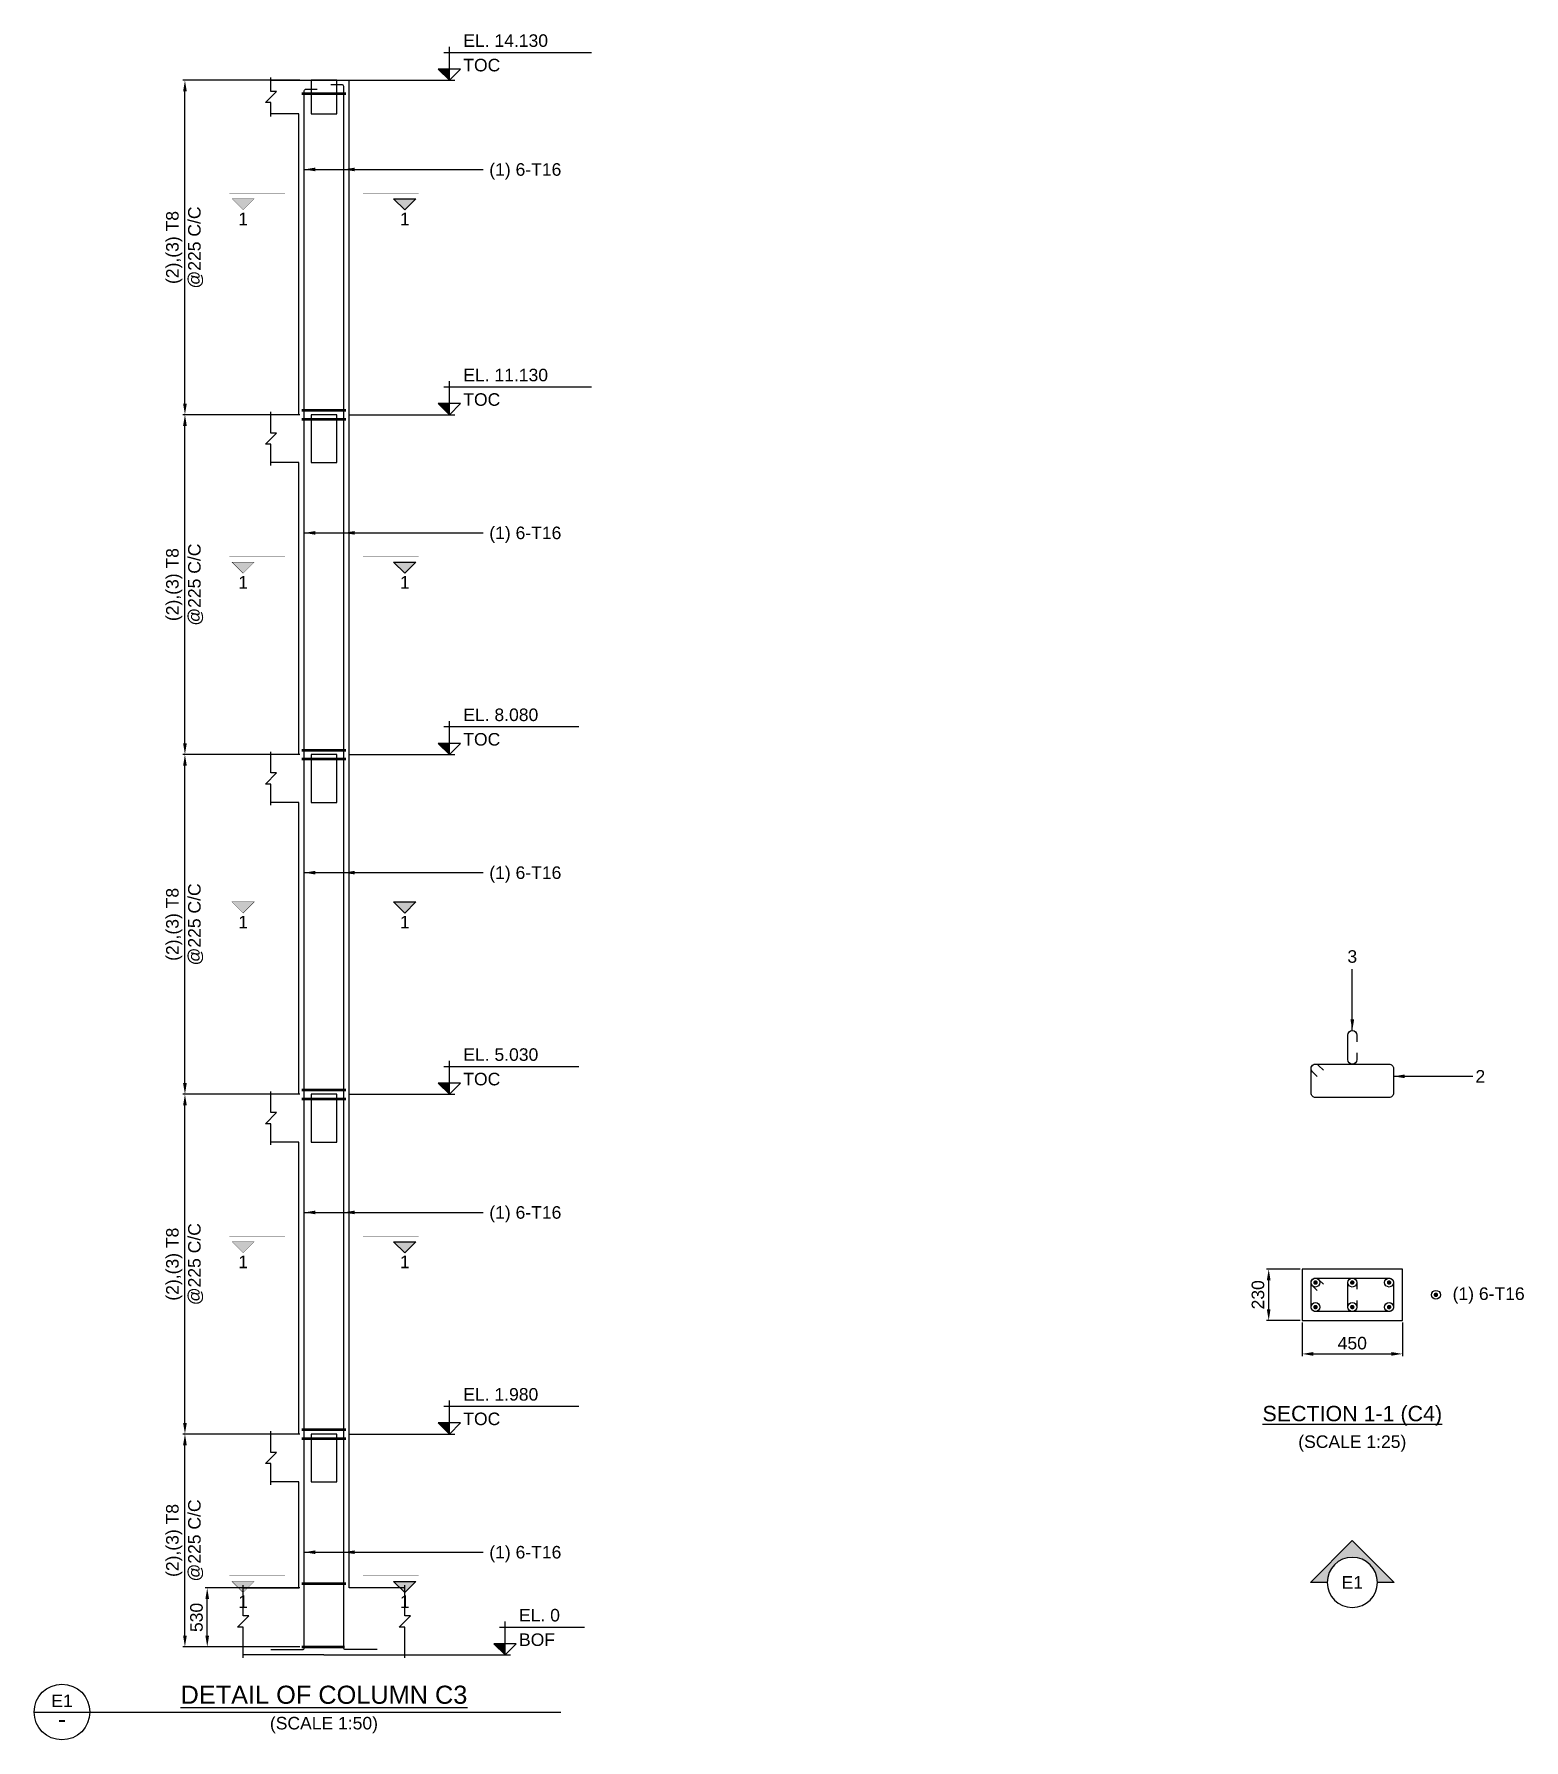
# Model space of a CAD drawing. Header units: inches. Extents: x 16610 to 272800, y -1525 to 29078.
# Drawn here: x 75200 to 101929, y -1525 to 29078 of the extents above; entities that cross this region are included whole.
import ezdxf
from ezdxf.enums import TextEntityAlignment as Align

# ---------------------------------------------------------------- set-up
doc = ezdxf.new("R2010")
doc.units = ezdxf.units.IN
doc.header["$MEASUREMENT"] = 0
doc.linetypes.add('SCHidden', pattern=[1000, 500, -500])
for name, color, linetype in [('colSectionMarkLayer', 5, 'Continuous'), ('Concrete Line', 2, 'Continuous'), ('Dim', 31, 'Continuous'), ('Hatch', 25, 'Continuous'), ('Labels', 4, 'Continuous'), ('Link', 225, 'Continuous'), ('Reinforcement', 130, 'Continuous'), ('Text', 31, 'Continuous'), ('Text_Scale', 31, 'Continuous')]:
    doc.layers.add(name, color=color, linetype=linetype)
doc.styles.add('SC-BBS1', font='SansSerif')
doc.styles.get("Standard").update_dxf_attribs({"font": 'txt.shx'})
doc.dimstyles.new('ColumnSch', dxfattribs={"dimtxt": 225, "dimasz": 200, "dimexe": 38, "dimexo": 38, "dimgap": 80, "dimtad": 1, "dimtoh": 1, "dimdec": 0, "dimzin": 0, "dimdsep": 46, "dimtxsty": 'SC-BBS1', "dimcen": 0.09, "dimclrd": 8, "dimclre": 8, "dimclrt": 31, "dimadec": 0, "dimazin": 0, "dimtfac": 1, "dimtdec": 0, "dimtix": 1, "dimtofl": 0, "dimtmove": 0, "dimatfit": 3, "dimfxl": 1, "dimtolj": 1, "dimtzin": 0, "dimarcsym": 0})
doc.dimstyles.get("Standard").update_dxf_attribs({"dimtxt": 0.18, "dimasz": 200, "dimexe": 0.18, "dimexo": 0.0625, "dimgap": 0.09, "dimtad": 0, "dimtih": 1, "dimtoh": 1, "dimdec": 4, "dimzin": 0, "dimdsep": 46, "dimtxsty": 'Standard', "dimcen": 0.09, "dimadec": 0, "dimazin": 0, "dimtfac": 1, "dimtdec": 4, "dimtofl": 0, "dimtmove": 0, "dimatfit": 3, "dimfxl": 1, "dimtolj": 1, "dimtzin": 0, "dimarcsym": 0})

# ---------------------------------------------------------------- blocks, each defined once
blk = doc.blocks.new('*D14')
at = {"color": 8, "linetype": 'ByBlock', "lineweight": -2}
for p, q in [((79968, 3962), (77868, 3962)), ((77906, 344), (77906, 3762)), ((79968, 144), (77868, 144))]:
    blk.add_line(p, q, dxfattribs=at)
at = {"color": 8}
for points in [[(77906, 3962), (77939, 3762), (77873, 3762)], [(77906, 144), (77873, 344), (77939, 344)]]:
    blk.add_solid(points, dxfattribs=at)
at = {"layer": 'DEFPOINTS', "color": 31}
for p in [(80006, 3962), (77906, 144), (80006, 144)]:
    blk.add_point(p, dxfattribs=at)
at = {"color": 31, "char_height": 225, "attachment_point": 5, "rotation": 90, "style": 'SC-BBS1'}
for s, insert in [('\\A1;@225 C/C', (78098, 2053)), ('\\A1;(2),(3) T8', (77714, 2053))]:
    blk.add_mtext(s, dxfattribs=dict(at, insert=insert))
blk = doc.blocks.new('*D15')
at = {"color": 8, "linetype": 'ByBlock', "lineweight": -2}
for p, q in [((79968, 1200), (78268, 1200)), ((78306, 344), (78306, 1000)), ((79968, 144), (78268, 144))]:
    blk.add_line(p, q, dxfattribs=at)
at = {"color": 8}
for points in [[(78306, 1200), (78339, 1000), (78273, 1000)], [(78306, 144), (78273, 344), (78339, 344)]]:
    blk.add_solid(points, dxfattribs=at)
at = {"layer": 'DEFPOINTS', "color": 31}
for p in [(80006, 1200), (78306, 144), (80006, 144)]:
    blk.add_point(p, dxfattribs=at)
at = {"color": 31, "insert": (78114, 672), "char_height": 225, "attachment_point": 5, "rotation": 90, "style": 'SC-BBS1'}
blk.add_mtext('\\A1;530', dxfattribs=at)
blk = doc.blocks.new('*D16')
at = {"color": 8, "linetype": 'ByBlock', "lineweight": -2}
for p, q in [((79968, 10058), (77868, 10058)), ((77906, 4162), (77906, 9858)), ((79968, 3962), (77868, 3962))]:
    blk.add_line(p, q, dxfattribs=at)
at = {"color": 8}
for points in [[(77906, 10058), (77939, 9858), (77873, 9858)], [(77906, 3962), (77873, 4162), (77939, 4162)]]:
    blk.add_solid(points, dxfattribs=at)
at = {"layer": 'DEFPOINTS', "color": 31}
for p in [(80006, 10058), (77906, 3962), (80006, 3962)]:
    blk.add_point(p, dxfattribs=at)
at = {"color": 31, "char_height": 225, "attachment_point": 5, "rotation": 90, "style": 'SC-BBS1'}
for s, insert in [('\\A1;(2),(3) T8', (77714, 7010)), ('\\A1;@225 C/C', (78098, 7010))]:
    blk.add_mtext(s, dxfattribs=dict(at, insert=insert))
blk = doc.blocks.new('*D17')
at = {"color": 8, "linetype": 'ByBlock', "lineweight": -2}
for p, q in [((79968, 16154), (77868, 16154)), ((77906, 10258), (77906, 15954)), ((79968, 10058), (77868, 10058))]:
    blk.add_line(p, q, dxfattribs=at)
at = {"color": 8}
for points in [[(77906, 16154), (77939, 15954), (77873, 15954)], [(77906, 10058), (77873, 10258), (77939, 10258)]]:
    blk.add_solid(points, dxfattribs=at)
at = {"layer": 'DEFPOINTS', "color": 31}
for p in [(80006, 16154), (77906, 10058), (80006, 10058)]:
    blk.add_point(p, dxfattribs=at)
at = {"color": 31, "char_height": 225, "attachment_point": 5, "rotation": 90, "style": 'SC-BBS1'}
for s, insert in [('\\A1;@225 C/C', (78098, 13106)), ('\\A1;(2),(3) T8', (77714, 13106))]:
    blk.add_mtext(s, dxfattribs=dict(at, insert=insert))
blk = doc.blocks.new('*D18')
at = {"color": 8, "linetype": 'ByBlock', "lineweight": -2}
for p, q in [((79968, 22250), (77868, 22250)), ((77906, 16354), (77906, 22050)), ((79968, 16154), (77868, 16154))]:
    blk.add_line(p, q, dxfattribs=at)
at = {"color": 8}
for points in [[(77906, 22250), (77939, 22050), (77873, 22050)], [(77906, 16154), (77873, 16354), (77939, 16354)]]:
    blk.add_solid(points, dxfattribs=at)
at = {"layer": 'DEFPOINTS', "color": 31}
for p in [(80006, 22250), (77906, 16154), (80006, 16154)]:
    blk.add_point(p, dxfattribs=at)
at = {"color": 31, "char_height": 225, "attachment_point": 5, "rotation": 90, "style": 'SC-BBS1'}
for s, insert in [('\\A1;@225 C/C', (78098, 19202)), ('\\A1;(2),(3) T8', (77714, 19202))]:
    blk.add_mtext(s, dxfattribs=dict(at, insert=insert))
blk = doc.blocks.new('*D19')
at = {"color": 8, "linetype": 'ByBlock', "lineweight": -2}
for p, q in [((79968, 28250), (77868, 28250)), ((77906, 22450), (77906, 28050)), ((79968, 22250), (77868, 22250))]:
    blk.add_line(p, q, dxfattribs=at)
at = {"color": 8}
for points in [[(77906, 28250), (77939, 28050), (77873, 28050)], [(77906, 22250), (77873, 22450), (77939, 22450)]]:
    blk.add_solid(points, dxfattribs=at)
at = {"layer": 'DEFPOINTS', "color": 31}
for p in [(80006, 28250), (77906, 22250), (80006, 22250)]:
    blk.add_point(p, dxfattribs=at)
at = {"color": 31, "char_height": 225, "attachment_point": 5, "rotation": 90, "style": 'SC-BBS1'}
for s, insert in [('\\A1;(2),(3) T8', (77714, 25250)), ('\\A1;@225 C/C', (78098, 25250))]:
    blk.add_mtext(s, dxfattribs=dict(at, insert=insert))
blk = doc.blocks.new('*D27')
at = {"color": 8, "linetype": 'ByBlock', "lineweight": -2}
for p, q in [((97950, 5962), (97950, 5362)), ((99750, 5962), (99750, 5362)), ((98150, 5400), (99550, 5400))]:
    blk.add_line(p, q, dxfattribs=at)
at = {"color": 8}
for points in [[(97950, 5400), (98150, 5433), (98150, 5367)], [(99750, 5400), (99550, 5367), (99550, 5433)]]:
    blk.add_solid(points, dxfattribs=at)
at = {"layer": 'DEFPOINTS', "color": 31}
for p in [(97950, 6000), (99750, 6000), (97950, 5400)]:
    blk.add_point(p, dxfattribs=at)
at = {"color": 31, "insert": (98850, 5592), "char_height": 225, "attachment_point": 5, "style": 'SC-BBS1'}
blk.add_mtext('\\A1;450', dxfattribs=at)
blk = doc.blocks.new('*D28')
at = {"color": 8, "linetype": 'ByBlock', "lineweight": -2}
for p, q in [((97912, 6920), (97312, 6920)), ((97350, 6200), (97350, 6720)), ((97912, 6000), (97312, 6000))]:
    blk.add_line(p, q, dxfattribs=at)
at = {"color": 8}
for points in [[(97350, 6920), (97383, 6720), (97317, 6720)], [(97350, 6000), (97317, 6200), (97383, 6200)]]:
    blk.add_solid(points, dxfattribs=at)
at = {"layer": 'DEFPOINTS', "color": 31}
for p in [(97950, 6920), (97350, 6000), (97950, 6000)]:
    blk.add_point(p, dxfattribs=at)
at = {"color": 31, "insert": (97158, 6460), "char_height": 225, "attachment_point": 5, "rotation": 90, "style": 'SC-BBS1'}
blk.add_mtext('\\A1;230', dxfattribs=at)

msp = doc.modelspace()

# ---------------------------------------------------------------- hatches: boundary and pattern name
at = {"layer": 'Hatch'}
for points in [[(82650, 28250), (82650, 28450), (82450, 28450)], [(78750, 26125), (78950, 25925), (79150, 26125), (78750, 26125)], [(82050, 26125), (81850, 25925), (81650, 26125), (82050, 26125)], [(82650, 22250), (82650, 22450), (82450, 22450)], [(78750, 19605), (78950, 19405), (79150, 19605), (78750, 19605)], [(82050, 19605), (81850, 19405), (81650, 19605), (82050, 19605)], [(82650, 16154), (82650, 16354), (82450, 16354)], [(78750, 13509), (78950, 13309), (79150, 13509), (78750, 13509)], [(82050, 13509), (81850, 13309), (81650, 13509), (82050, 13509)], [(82650, 10058), (82650, 10258), (82450, 10258)], [(78750, 7413), (78950, 7213), (79150, 7413), (78750, 7413)], [(82050, 7413), (81850, 7213), (81650, 7413), (82050, 7413)], [(82650, 3962), (82650, 4162), (82450, 4162)], [(78750, 1317), (78950, 1117), (79150, 1317), (78750, 1317)], [(82050, 1317), (81850, 1117), (81650, 1317), (82050, 1317)], [(83650, 0), (83650, 200), (83450, 200)]]:
    msp.add_hatch(color=256, dxfattribs=at).paths.add_polyline_path(points, flags=0)
h = msp.add_hatch(color=256, dxfattribs=at)
edge = h.paths.add_edge_path(flags=16)
edge.add_line((98400, 1300), (98100, 1300))
edge.add_line((98100, 1300), (98850, 2050))
edge.add_line((98850, 2050), (99600, 1300))
edge.add_line((99600, 1300), (99300, 1300))
edge.add_arc((98850, 1300), 450, 0, 180)

# ---------------------------------------------------------------- linework, layer by layer
at = {"lineweight": 50}
for p, q in [((80006, 28010), (80794, 28010)), ((80006, 22330), (80794, 22330)), ((80006, 22170), (80794, 22170)), ((80006, 16234), (80794, 16234)), ((80006, 16074), (80794, 16074)), ((80006, 10138), (80794, 10138)), ((80006, 9978), (80794, 9978)), ((80006, 4042), (80794, 4042)), ((80006, 3882), (80794, 3882)), ((80006, 1280), (80794, 1280)), ((80006, 144), (80770, 144))]:
    msp.add_line(p, q, dxfattribs=at)
at = {"layer": 'colSectionMarkLayer'}
for p, q in [((82650, 28250), (82650, 28850)), ((82550, 28750), (85200, 28750)), ((80850, 28250), (82750, 28250)), ((82550, 22750), (85200, 22750)), ((82650, 22250), (82650, 22850)), ((80850, 22250), (82750, 22250)), ((82550, 16654), (84975, 16654)), ((82650, 16154), (82650, 16754)), ((80850, 16154), (82750, 16154)), ((82550, 10558), (84975, 10558)), ((82650, 10058), (82650, 10658)), ((80850, 10058), (82750, 10058)), ((82550, 4462), (84975, 4462)), ((82650, 3962), (82650, 4562)), ((80850, 3962), (82750, 3962)), ((83550, 500), (85075, 500)), ((83650, 0), (83650, 600)), ((81850, 0), (83750, 0)), ((75200, -1025), (84650, -1025))]:
    msp.add_line(p, q, dxfattribs=at)
for points in [[(82650, 28250), (82850, 28450), (82450, 28450)], [(82650, 22250), (82850, 22450), (82450, 22450)], [(82650, 16154), (82850, 16354), (82450, 16354)], [(82650, 10058), (82850, 10258), (82450, 10258)], [(82650, 3962), (82850, 4162), (82450, 4162)], [(83650, 0), (83850, 200), (83450, 200)]]:
    msp.add_lwpolyline(points, close=True, dxfattribs=at)
at = {"layer": 'colSectionMarkLayer', "const_width": 5}
for points in [[(79700, 26225), (78700, 26225)], [(78750, 26125), (78950, 25925), (79150, 26125), (78750, 26125)], [(81100, 26225), (82100, 26225)], [(79700, 19705), (78700, 19705)], [(78750, 19605), (78950, 19405), (79150, 19605), (78750, 19605)], [(81100, 19705), (82100, 19705)], [(79700, 13609), (78700, 13609)], [(78750, 13509), (78950, 13309), (79150, 13509), (78750, 13509)], [(81100, 13609), (82100, 13609)], [(79700, 7513), (78700, 7513)], [(78750, 7413), (78950, 7213), (79150, 7413), (78750, 7413)], [(81100, 7513), (82100, 7513)], [(79700, 1417), (78700, 1417)], [(78750, 1317), (78950, 1117), (79150, 1317), (78750, 1317)], [(81100, 1417), (82100, 1417)]]:
    msp.add_lwpolyline(points, dxfattribs=at)
at = {"layer": 'colSectionMarkLayer'}
for points in [[(82050, 26125), (81850, 25925), (81650, 26125), (82050, 26125)], [(82050, 19605), (81850, 19405), (81650, 19605), (82050, 19605)], [(82050, 13509), (81850, 13309), (81650, 13509), (82050, 13509)], [(82050, 7413), (81850, 7213), (81650, 7413), (82050, 7413)], [(82050, 1317), (81850, 1117), (81650, 1317), (82050, 1317)]]:
    msp.add_lwpolyline(points, dxfattribs=at)
msp.add_lwpolyline([(98400, 1300), (98100, 1300), (98850, 2050), (99600, 1300), (99300, 1300, 1), (98400, 1300, 1), (99300, 1300)], format="xyb", dxfattribs=at)
msp.add_circle((75700, -1025), 500, dxfattribs=at)
at = {"layer": 'Concrete Line'}
for p, q in [((79450, 28250), (80850, 28250)), ((80850, 22250), (80850, 28250)), ((79950, 27650), (79450, 27650)), ((79950, 22250), (79950, 27650)), ((79950, 22250), (79450, 22250)), ((79950, 22250), (79950, 22250)), ((79950, 22250), (79950, 22250)), ((80850, 16154), (80850, 22250)), ((80850, 22250), (80850, 22250)), ((80850, 22250), (80850, 22250)), ((79950, 21390), (79450, 21390)), ((79950, 16154), (79950, 21390)), ((79950, 16154), (79450, 16154)), ((79950, 16154), (79950, 16154)), ((79950, 16154), (79950, 16154)), ((80850, 10058), (80850, 16154)), ((80850, 16154), (80850, 16154)), ((80850, 16154), (80850, 16154)), ((79950, 15294), (79450, 15294)), ((79950, 10058), (79950, 15294)), ((79950, 10058), (79450, 10058)), ((79950, 10058), (79950, 10058)), ((79950, 10058), (79950, 10058)), ((80850, 3962), (80850, 10058)), ((80850, 10058), (80850, 10058)), ((80850, 10058), (80850, 10058)), ((79950, 9198), (79450, 9198)), ((79950, 3962), (79950, 9198)), ((79950, 3962), (79450, 3962)), ((79950, 3962), (79950, 3962)), ((79950, 3962), (79950, 3962)), ((80850, 1200), (80850, 3962)), ((80850, 3962), (80850, 3962)), ((80850, 3962), (80850, 3962)), ((79950, 3102), (79450, 3102)), ((79950, 1200), (79950, 3102)), ((78950, 1200), (79950, 1200)), ((81850, 1200), (80850, 1200)), ((81850, 1200), (80850, 1200)), ((80400, 0), (78950, 0)), ((80400, 0), (81850, 0))]:
    msp.add_line(p, q, dxfattribs=at)
for points in [[(79450, 27600), (79450, 27850), (79350, 27850), (79550, 28050), (79450, 28050), (79450, 28300)], [(79450, 21340), (79450, 21720), (79350, 21720), (79550, 21920), (79450, 21920), (79450, 22300)], [(79450, 15244), (79450, 15624), (79350, 15624), (79550, 15824), (79450, 15824), (79450, 16204)], [(79450, 9148), (79450, 9528), (79350, 9528), (79550, 9728), (79450, 9728), (79450, 10108)], [(79450, 3052), (79450, 3432), (79350, 3432), (79550, 3632), (79450, 3632), (79450, 4012)], [(78950, -50), (78950, 500), (78850, 500), (79050, 700), (78950, 700), (78950, 1250)], [(81850, -50), (81850, 500), (81750, 500), (81950, 700), (81850, 700), (81850, 1250)]]:
    msp.add_lwpolyline(points, dxfattribs=at)
for points in [[(80170, 28250), (80170, 27650), (80630, 27650), (80630, 28250)], [(80170, 22250), (80170, 21390), (80630, 21390), (80630, 22250)], [(80170, 16154), (80170, 15294), (80630, 15294), (80630, 16154)], [(80170, 10058), (80170, 9198), (80630, 9198), (80630, 10058)], [(97950, 6000), (99750, 6000), (99750, 6000), (99750, 6920), (99750, 6920), (97950, 6920), (97950, 6920), (97950, 6000)], [(80170, 3962), (80170, 3102), (80630, 3102), (80630, 3962)]]:
    msp.add_lwpolyline(points, close=True, dxfattribs=at)
at = {"layer": 'Concrete Line', "linetype": 'SCHidden', "ltscale": 0.3}
for points in [[(80170, 22250), (80170, 21390), (80630, 21390), (80630, 22250)], [(80170, 16154), (80170, 15294), (80630, 15294), (80630, 16154)], [(80170, 10058), (80170, 9198), (80630, 9198), (80630, 10058)], [(80170, 3962), (80170, 3102), (80630, 3102), (80630, 3962)]]:
    msp.add_lwpolyline(points, close=True, dxfattribs=at)
at = {"layer": 'Link'}
for points in [[(98930, 10800), (98930, 10680, -1), (98770, 10680), (98770, 11120, -1), (98930, 11120), (98930, 11000)], [(98218.3, 10378.6), (98133.4, 10463.4, -0.668178), (98190, 10600), (99510, 10600, -0.4142136), (99590, 10520), (99590, 10080, -0.4142136), (99510, 10000), (98190, 10000, -0.4142136), (98110, 10080), (98110, 10520, -0.6681793), (98246.6, 10576.6), (98331.4, 10491.7)], [(98218.3, 6538.6), (98133.4, 6623.4, -0.668178), (98190, 6760), (99510, 6760, -0.4142136), (99590, 6680), (99590, 6240, -0.4142136), (99510, 6160), (98190, 6160, -0.4142136), (98110, 6240), (98110, 6680, -0.6681793), (98246.6, 6736.6), (98331.4, 6651.7)], [(98930, 6360), (98930, 6240, -1), (98770, 6240), (98770, 6680, -1), (98930, 6680), (98930, 6560)]]:
    msp.add_lwpolyline(points, format="xyb", dxfattribs=at)
at = {"layer": 'Reinforcement', "lineweight": 25}
for points in [[(80754, 24950), (80754, 26678), (80754, 27218), (80754, 28140, 0.4142136), (80724, 28170), (80524, 28170)], [(80046, 23222), (80046, 24950), (80046, 25490), (80046, 28060, -0.4142136), (80076, 28090), (80276, 28090)], [(81354, 96), (80784, 96, -0.4142136), (80754, 126), (80754, 8308)], [(79446, 96), (80016, 96, 0.4142136), (80046, 126), (80046, 6580)]]:
    msp.add_lwpolyline(points, format="xyb", dxfattribs=at)
for points in [[(80754, 18772), (80754, 20500), (80754, 21040), (80754, 26678)], [(80046, 17044), (80046, 18772), (80046, 19312), (80046, 24950)], [(80754, 12676), (80754, 14404), (80754, 14944), (80754, 20500)], [(80046, 10948), (80046, 12676), (80046, 13216), (80046, 18772)], [(80754, 6580), (80754, 8308), (80754, 8848), (80754, 14404)], [(80046, 4852), (80046, 6580), (80046, 7120), (80046, 12676)]]:
    msp.add_lwpolyline(points, dxfattribs=at)
at = {"layer": 'Reinforcement', "color": 130, "const_width": 40}
for points in [[(98170, 6680, 1), (98210, 6680, 1)], [(98830, 6680, 1), (98870, 6680, 1)], [(99490, 6680, 1), (99530, 6680, 1)], [(100330, 6460, 1), (100370, 6460, 1)], [(98170, 6240, 1), (98210, 6240, 1)], [(98830, 6240, 1), (98870, 6240, 1)], [(99490, 6240, 1), (99530, 6240, 1)]]:
    msp.add_lwpolyline(points, format="xyb", close=True, dxfattribs=at)
at = {"layer": 'Reinforcement', "color": 130}
for centre in [(98190, 6680), (98850, 6680), (99510, 6680), (100350, 6460), (98190, 6240), (98850, 6240), (99510, 6240)]:
    msp.add_circle(centre, 80, dxfattribs=at)

# ---------------------------------------------------------------- texts
at = {"layer": 'colSectionMarkLayer', "style": 'SC-BBS1'}
for p in [(78950, 25875), (81850, 25875), (78950, 19355), (81850, 19355), (78950, 13259), (81850, 13259), (78950, 7163), (81850, 7163), (78950, 1067), (81850, 1067)]:
    msp.add_text('1', height=225, dxfattribs=at).set_placement(p, align=Align.TOP_CENTER)
at = {"layer": 'Labels', "style": 'SC-BBS1'}
for s, height, p in [('%%uSECTION 1-1 (C4)', 275, (98850, 4110)), ('%%uDETAIL OF COLUMN C3', 325, (80400, -975)), ('E1', 225, (75700, -1005))]:
    msp.add_text(s, height=height, dxfattribs=at).set_placement(p, align=Align.BOTTOM_CENTER)
for s, height, p in [('E1', 225, (98850, 1300)), ('-', 325, (75700, -1150))]:
    msp.add_text(s, height=height, dxfattribs=at).set_placement(p, align=Align.MIDDLE_CENTER)
at = {"layer": 'Text', "style": 'SC-BBS1'}
for s, p in [('EL. 14.130', (82900, 28850)), ('TOC', (82900, 28410)), ('EL. 11.130', (82900, 22850)), ('TOC', (82900, 22410)), ('EL. 8.080', (82900, 16754)), ('TOC', (82900, 16314)), ('EL. 5.030', (82900, 10658)), ('TOC', (82900, 10218)), ('EL. 1.980', (82900, 4562)), ('TOC', (82900, 4122)), ('EL. 0', (83900, 600)), ('BOF', (83900, 160))]:
    msp.add_text(s, height=225, dxfattribs=at).set_placement(p)
for s, p in [('3', (98850, 12350)), ('(SCALE 1:25)', (98850, 3645))]:
    msp.add_text(s, height=225, dxfattribs=at).set_placement(p, align=Align.BOTTOM_CENTER)
for s, p in [('2', (101060, 10380)), ('(1) 6-T16', (100650, 6480))]:
    msp.add_text(s, height=225, dxfattribs=at).set_placement(p, align=Align.MIDDLE_LEFT)
at = {"layer": 'Text', "char_height": 225, "attachment_point": 1, "style": 'SC-BBS1'}
for insert in [(83366.5, 26762.5), (83366.5, 20242.5), (83366.5, 14146.5), (83366.5, 8050.5), (83366.5, 1954.5)]:
    msp.add_mtext('(1) 6-T16', dxfattribs=dict(at, insert=insert))
at = {"layer": 'Text_Scale', "style": 'SC-BBS1'}
msp.add_text('(SCALE 1:50)', height=225, dxfattribs=at).set_placement((80400, -1405), align=Align.BOTTOM_CENTER)

# ---------------------------------------------------------------- dimensions: what is measured, and where the dimension line sits
at = {"layer": 'Dim', "lineweight": 50}
for p1, p2, distance, text, picture, middle in [((80006, 22250), (80006, 28250), 2100, '(2),(3) T8\\X@225 C/C', '*D19', (77906, 25250)), ((80006, 16154), (80006, 22250), 2100, '(2),(3) T8\\X@225 C/C', '*D18', (77906, 19202)), ((80006, 10058), (80006, 16154), 2100, '(2),(3) T8\\X@225 C/C', '*D17', (77906, 13106)), ((80006, 3962), (80006, 10058), 2100, '(2),(3) T8\\X@225 C/C', '*D16', (77906, 7010)), ((80006, 144), (80006, 3962), 2100, '(2),(3) T8\\X@225 C/C', '*D14', (77906, 2053)), ((80006, 144), (80006, 1200), 1700, '530', '*D15', (78306, 672))]:
    dim = msp.add_aligned_dim(p1=p1, p2=p2, distance=distance, text=text, dimstyle='ColumnSch', dxfattribs=at)
    dim.commit()
    dim.dimension.update_dxf_attribs({"geometry": picture, "text_midpoint": middle})
at = {"layer": 'Dim'}
for p2, distance, text, picture, middle in [((97950, 6920), 600, '230', '*D28', (97350, 6460)), ((99750, 6000), -600, '450', '*D27', (98850, 5400))]:
    dim = msp.add_aligned_dim(p1=(97950, 6000), p2=p2, distance=distance, text=text, dimstyle='ColumnSch', override={"dimtofl": 1}, dxfattribs=at)
    dim.commit()
    dim.dimension.update_dxf_attribs({"geometry": picture, "text_midpoint": middle})

# ---------------------------------------------------------------- leaders
at = {"layer": 'Dim', "color": 8}
for points in [[(80046, 26650), (83254, 26650)], [(80754, 26650), (83254, 26650)], [(80046, 20130), (83254, 20130)], [(80754, 20130), (83254, 20130)], [(80046, 14034), (83254, 14034)], [(80754, 14034), (83254, 14034)], [(98850, 11200), (98850, 12300)], [(99590, 10380), (101010, 10380)], [(80046, 7938), (83254, 7938)], [(80754, 7938), (83254, 7938)], [(80046, 1842), (83254, 1842)], [(80754, 1842), (83254, 1842)]]:
    msp.add_leader(points, dimstyle='Standard', dxfattribs=at)

doc.saveas('drawing.dxf')
